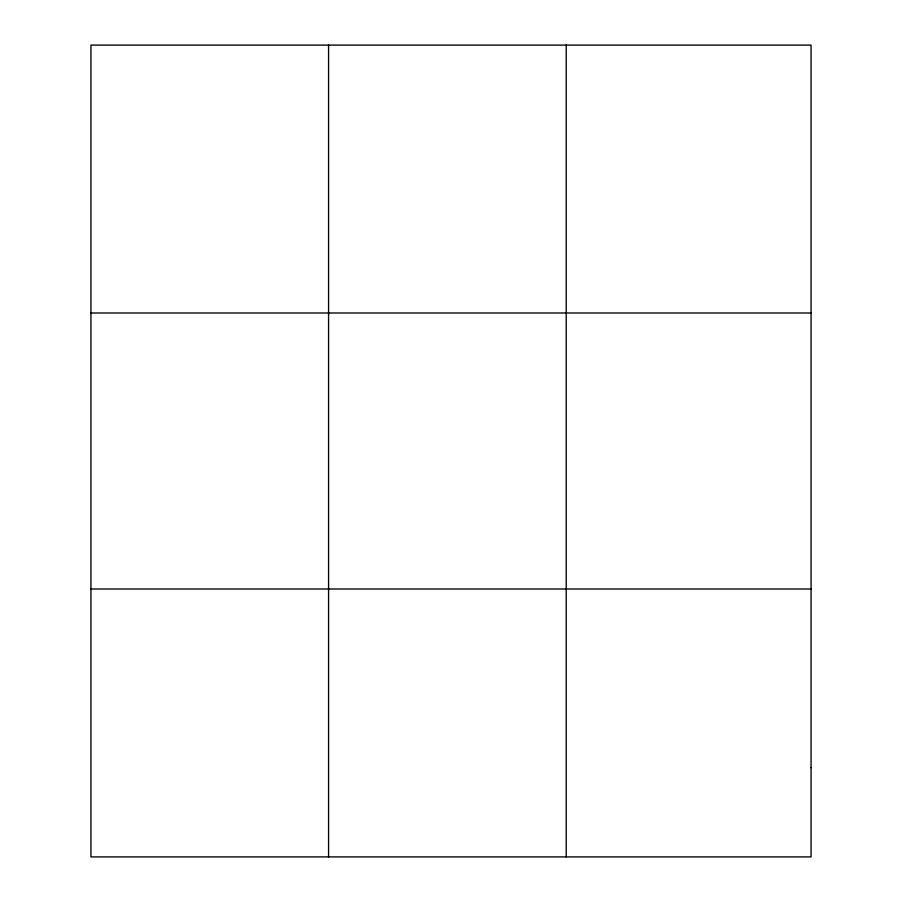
<?xml version="1.0" encoding="UTF-8"?>
<svg xmlns="http://www.w3.org/2000/svg" width="902" height="902" viewBox="0 0 902 902"><rect width="100%" height="100%" fill="white"/><g stroke="black" fill="none" stroke-linecap="round" stroke-linejoin="round"><path stroke-width="1.35" d="M328.576 856.9L328.576 45.1M566.219 856.9L566.219 45.1M90.933 312.994L811.067 312.994M90.933 589.006L811.067 589.006M811.067 767.602L811.067 856.9L90.933 856.9L90.933 45.1L811.067 45.1L811.067 767.602"/></g></svg>
